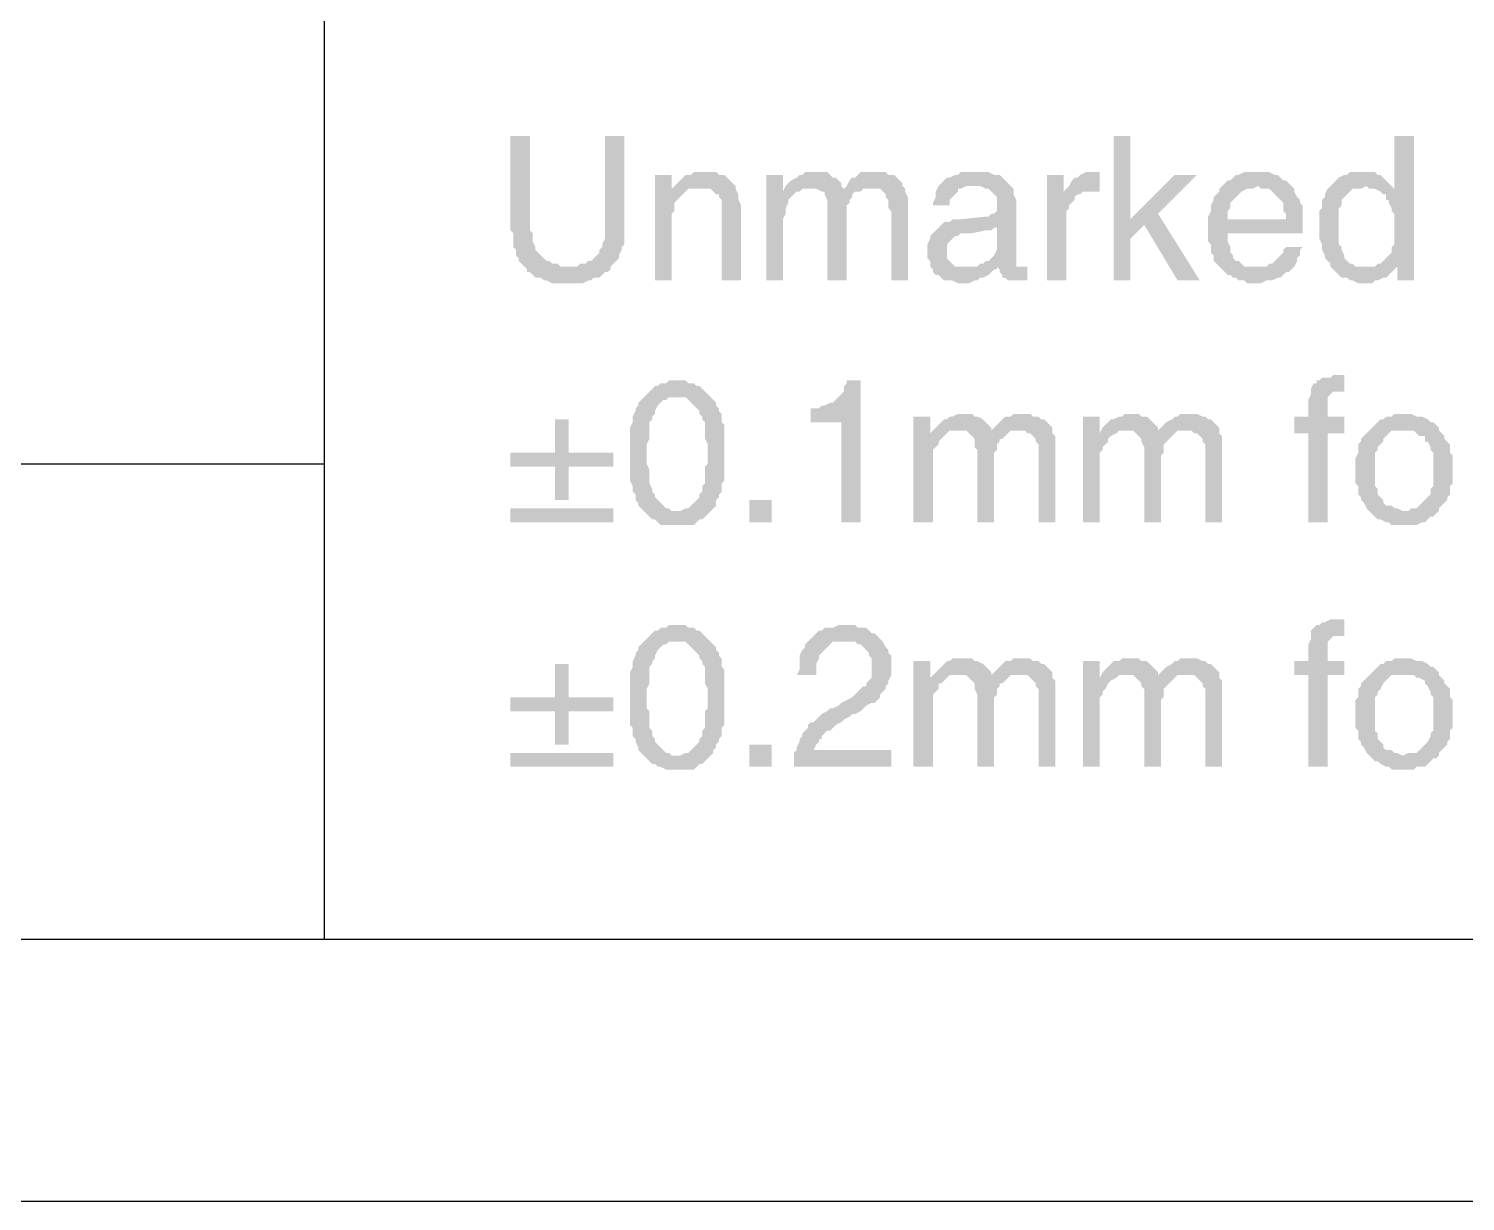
# Model space of a CAD drawing. Header units: millimetres. Extents: x 1233 to 2351, y 1180 to 1535.
# Drawn here: x 2242.26 to 2265.58, y 1237.93 to 1256.97 of the extents above; entities that cross this region are included whole.
import ezdxf

# ---------------------------------------------------------------- set-up
doc = ezdxf.new("R2010")
doc.units = ezdxf.units.MM

msp = doc.modelspace()

# ---------------------------------------------------------------- hatches: boundary and pattern name
at = {"transparency": 33554559}
for points in [[(2250.39236, 1255.22933), (2250.07643, 1255.22933), (2250.07643, 1253.69483), (2250.12156, 1253.6497), (2250.12156, 1253.42404), (2250.1667, 1253.37891), (2250.1667, 1253.28864), (2250.21183, 1253.24351), (2250.21183, 1253.19838), (2250.25696, 1253.15325), (2250.30209, 1253.10811), (2251.02421, 1253.10811), (2250.88881, 1253.10811), (2250.84368, 1253.15325), (2250.75341, 1253.15325), (2250.70828, 1253.19838), (2250.66315, 1253.19838), (2250.61802, 1253.24351), (2250.57289, 1253.28864), (2250.57289, 1253.28864), (2250.52775, 1253.33377), (2250.48262, 1253.37891), (2250.48262, 1253.42404), (2250.43749, 1253.5143), (2250.43749, 1253.6497), (2250.39236, 1253.69483), (2250.39236, 1253.7851)], [(2251.92685, 1255.22933), (2251.61093, 1255.22933), (2251.61093, 1253.55944), (2251.56579, 1253.46917), (2251.56579, 1253.42404), (2251.52066, 1253.37891), (2251.52066, 1253.33377), (2251.47553, 1253.28864), (2251.4304, 1253.24351), (2251.38527, 1253.19838), (2251.34013, 1253.19838), (2251.295, 1253.15325), (2251.20474, 1253.15325), (2251.1596, 1253.10811), (2250.30209, 1253.10811), (2250.34723, 1253.06298), (2250.34723, 1253.01785), (2250.39236, 1253.01785), (2250.43749, 1252.97272), (2250.48262, 1252.92759), (2250.57289, 1252.92759), (2250.61802, 1252.88245), (2250.66315, 1252.88245), (2250.75341, 1252.83732), (2251.24987, 1252.83732), (2251.34013, 1252.88245), (2251.38527, 1252.88245), (2251.4304, 1252.92759), (2251.52066, 1252.92759), (2251.56579, 1252.97272), (2251.61093, 1253.01785), (2251.65606, 1253.01785), (2251.70119, 1253.06298), (2251.70119, 1253.10811), (2251.74632, 1253.15325), (2251.79145, 1253.19838), (2251.83659, 1253.24351), (2251.83659, 1253.28864), (2251.88172, 1253.37891), (2251.88172, 1253.42404), (2251.92685, 1253.46917), (2251.92685, 1253.73996)], [(2260.14091, 1255.22933), (2259.87011, 1255.22933), (2259.87011, 1252.88245), (2260.14091, 1252.88245), (2260.14091, 1253.55944), (2260.36657, 1253.7851), (2260.14091, 1253.87536)], [(2264.74439, 1255.22933), (2264.42846, 1255.22933), (2264.42846, 1254.37181), (2264.2028, 1254.32668), (2264.24793, 1254.28155), (2264.29307, 1254.28155), (2264.29307, 1254.19129), (2264.3382, 1254.19129), (2264.3382, 1254.14615), (2264.38333, 1254.05589), (2264.38333, 1254.01076), (2264.42846, 1253.96563), (2264.42846, 1253.46917), (2264.38333, 1253.42404), (2264.38333, 1253.33377), (2264.3382, 1253.28864), (2264.29307, 1253.24351), (2264.29307, 1253.24351), (2264.24793, 1253.19838), (2264.2028, 1253.15325), (2264.15767, 1253.15325), (2264.4736, 1253.10811), (2264.4736, 1252.88245), (2264.74439, 1252.88245)], [(2253.19055, 1254.64261), (2253.05516, 1254.64261), (2253.01002, 1254.59748), (2252.91976, 1254.59748), (2252.87463, 1254.55234), (2252.82949, 1254.50721), (2252.78436, 1254.46208), (2252.73923, 1254.41695), (2252.6941, 1254.37181), (2252.91976, 1254.32668), (2252.96489, 1254.37181), (2253.14542, 1254.37181), (2253.73214, 1254.41695), (2253.68701, 1254.46208), (2253.64187, 1254.50721), (2253.64187, 1254.50721), (2253.59674, 1254.55234), (2253.55161, 1254.59748), (2253.46134, 1254.59748), (2253.41621, 1254.64261), (2253.28082, 1254.64261)], [(2254.99584, 1254.64261), (2254.86044, 1254.64261), (2254.81531, 1254.59748), (2254.77018, 1254.59748), (2254.72505, 1254.55234), (2254.63478, 1254.50721), (2254.58965, 1254.46208), (2254.54452, 1254.41695), (2254.49938, 1254.32668), (2254.77018, 1254.32668), (2254.81531, 1254.37181), (2254.95071, 1254.37181), (2255.44716, 1254.41695), (2255.44716, 1254.46208), (2255.40203, 1254.50721), (2255.3569, 1254.55234), (2255.31176, 1254.55234), (2255.26663, 1254.59748), (2255.2215, 1254.64261), (2255.0861, 1254.64261)], [(2255.94361, 1254.64261), (2255.76309, 1254.64261), (2255.71795, 1254.59748), (2255.67282, 1254.55234), (2255.62769, 1254.55234), (2255.58256, 1254.50721), (2255.53742, 1254.41695), (2255.49229, 1254.37181), (2255.04097, 1254.37181), (2255.13124, 1254.32668), (2255.17637, 1254.32668), (2255.17637, 1254.28155), (2255.2215, 1254.19129), (2255.2215, 1252.88245), (2255.53742, 1252.88245), (2255.53742, 1253.87536), (2255.53742, 1254.10102), (2255.58256, 1254.14615), (2255.58256, 1254.19129), (2255.62769, 1254.23642), (2255.62769, 1254.28155), (2255.67282, 1254.32668), (2255.76309, 1254.32668), (2255.80822, 1254.37181), (2255.94361, 1254.37181), (2256.44007, 1254.41695), (2256.44007, 1254.46208), (2256.39494, 1254.50721), (2256.39494, 1254.50721), (2256.3498, 1254.55234), (2256.30467, 1254.59748), (2256.21441, 1254.59748), (2256.16928, 1254.64261), (2256.03388, 1254.64261)], [(2257.65864, 1254.64261), (2257.38784, 1254.64261), (2257.34271, 1254.59748), (2257.29758, 1254.59748), (2257.20732, 1254.55234), (2257.16218, 1254.55234), (2257.11705, 1254.50721), (2257.11705, 1254.50721), (2257.07192, 1254.46208), (2257.02679, 1254.41695), (2256.98165, 1254.32668), (2256.98165, 1254.23642), (2256.93652, 1254.14615), (2256.93652, 1254.10102), (2257.20732, 1254.10102), (2257.20732, 1254.19129), (2257.25245, 1254.23642), (2257.29758, 1254.28155), (2257.34271, 1254.32668), (2257.34271, 1254.37181), (2257.38784, 1254.37181), (2257.47811, 1254.41695), (2258.20022, 1254.41695), (2258.15509, 1254.46208), (2258.10996, 1254.50721), (2258.06483, 1254.55234), (2258.01969, 1254.59748), (2257.92943, 1254.59748), (2257.83917, 1254.64261), (2257.70377, 1254.64261)], [(2259.55419, 1254.64261), (2259.41879, 1254.64261), (2259.32853, 1254.59748), (2259.2834, 1254.55234), (2259.23826, 1254.55234), (2259.19313, 1254.50721), (2259.148, 1254.41695), (2259.148, 1254.41695), (2259.10287, 1254.37181), (2259.59932, 1254.32668), (2259.64445, 1254.32668), (2259.64445, 1254.64261), (2259.59932, 1254.64261)], [(2262.21699, 1254.64261), (2261.99133, 1254.64261), (2261.90106, 1254.59748), (2261.85593, 1254.59748), (2261.8108, 1254.55234), (2261.76566, 1254.50721), (2261.72053, 1254.50721), (2261.6754, 1254.46208), (2261.63027, 1254.41695), (2262.21699, 1254.41695), (2262.26212, 1254.37181), (2262.39752, 1254.37181), (2262.44265, 1254.32668), (2262.48778, 1254.28155), (2262.53291, 1254.23642), (2262.53291, 1254.23642), (2262.57804, 1254.19129), (2262.62318, 1254.14615), (2262.62318, 1254.01076), (2262.66831, 1253.96563), (2262.66831, 1253.87536), (2261.40461, 1253.87536), (2261.40461, 1253.5143), (2261.44974, 1253.46917), (2261.44974, 1253.33377), (2261.49487, 1253.28864), (2261.49487, 1253.19838), (2261.54, 1253.15325), (2261.58514, 1253.10811), (2261.63027, 1253.06298), (2261.63027, 1253.06298), (2261.6754, 1253.01785), (2261.72053, 1252.97272), (2261.76566, 1252.97272), (2261.8108, 1252.92759), (2261.85593, 1252.92759), (2261.90106, 1252.88245), (2261.99133, 1252.88245), (2262.03646, 1252.83732), (2262.26212, 1252.83732), (2262.35238, 1252.88245), (2262.44265, 1252.88245), (2262.53291, 1252.92759), (2262.57804, 1252.92759), (2262.62318, 1252.97272), (2262.66831, 1253.01785), (2262.71344, 1253.01785), (2262.75857, 1253.06298), (2262.21699, 1253.10811), (2261.99133, 1253.10811), (2261.94619, 1253.15325), (2261.90106, 1253.19838), (2261.85593, 1253.19838), (2261.8108, 1253.24351), (2261.8108, 1253.28864), (2261.76566, 1253.33377), (2261.76566, 1253.42404), (2261.72053, 1253.5143), (2261.72053, 1253.6497), (2262.9391, 1253.6497), (2262.9391, 1254.10102), (2262.89397, 1254.14615), (2262.89397, 1254.19129), (2262.84884, 1254.23642), (2262.8037, 1254.32668), (2262.8037, 1254.37181), (2262.75857, 1254.41695), (2262.71344, 1254.46208), (2262.66831, 1254.50721), (2262.62318, 1254.50721), (2262.57804, 1254.55234), (2262.53291, 1254.59748), (2262.48778, 1254.59748), (2262.39752, 1254.64261), (2262.26212, 1254.64261)], [(2263.93201, 1254.64261), (2263.70635, 1254.64261), (2263.66122, 1254.59748), (2263.61608, 1254.59748), (2263.52582, 1254.55234), (2263.48069, 1254.50721), (2263.43556, 1254.46208), (2263.39042, 1254.41695), (2263.97714, 1254.41695), (2264.02227, 1254.37181), (2264.11254, 1254.37181), (2264.2028, 1254.32668), (2264.42846, 1254.37181), (2264.42846, 1254.37181), (2264.38333, 1254.41695), (2264.3382, 1254.46208), (2264.29307, 1254.50721), (2264.24793, 1254.55234), (2264.2028, 1254.59748), (2264.15767, 1254.59748), (2264.11254, 1254.64261), (2263.97714, 1254.64261)], [(2252.6941, 1254.59748), (2252.42331, 1254.59748), (2252.42331, 1252.88245), (2252.6941, 1252.88245), (2252.6941, 1253.83023), (2252.6941, 1253.96563), (2252.73923, 1254.01076), (2252.73923, 1254.14615), (2252.78436, 1254.19129), (2252.82949, 1254.23642), (2252.82949, 1254.23642), (2252.87463, 1254.28155), (2252.91976, 1254.32668), (2252.6941, 1254.37181)], [(2253.73214, 1254.41695), (2253.14542, 1254.37181), (2253.32595, 1254.37181), (2253.37108, 1254.32668), (2253.41621, 1254.28155), (2253.46134, 1254.28155), (2253.46134, 1254.23642), (2253.50648, 1254.19129), (2253.50648, 1252.88245), (2253.8224, 1252.88245), (2253.8224, 1254.10102), (2253.77727, 1254.19129), (2253.77727, 1254.28155), (2253.73214, 1254.37181)], [(2254.49938, 1254.59748), (2254.22859, 1254.59748), (2254.22859, 1252.88245), (2254.49938, 1252.88245), (2254.49938, 1253.87536), (2254.54452, 1253.96563), (2254.54452, 1254.05589), (2254.58965, 1254.14615), (2254.58965, 1254.19129), (2254.63478, 1254.23642), (2254.67991, 1254.28155), (2254.72505, 1254.32668), (2254.77018, 1254.32668), (2254.49938, 1254.32668)], [(2256.44007, 1254.41695), (2255.94361, 1254.37181), (2256.07901, 1254.37181), (2256.12414, 1254.32668), (2256.16928, 1254.28155), (2256.16928, 1254.23642), (2256.21441, 1254.19129), (2256.21441, 1254.05589), (2256.25954, 1254.01076), (2256.25954, 1252.88245), (2256.53033, 1252.88245), (2256.53033, 1254.10102), (2256.53033, 1254.23642), (2256.4852, 1254.32668), (2256.4852, 1254.37181)], [(2258.20022, 1254.41695), (2257.6135, 1254.41695), (2257.70377, 1254.41695), (2257.79403, 1254.37181), (2257.83917, 1254.37181), (2257.8843, 1254.32668), (2257.92943, 1254.28155), (2257.97456, 1254.23642), (2257.97456, 1254.01076), (2257.92943, 1253.96563), (2257.8843, 1253.96563), (2257.83917, 1253.92049), (2257.79403, 1253.92049), (2257.38784, 1253.87536), (2257.25245, 1253.87536), (2257.20732, 1253.83023), (2257.11705, 1253.83023), (2257.07192, 1253.7851), (2257.97456, 1253.73996), (2257.97456, 1253.46917), (2257.97456, 1253.37891), (2257.92943, 1253.28864), (2257.8843, 1253.24351), (2257.83917, 1253.19838), (2257.79403, 1253.19838), (2257.7489, 1253.15325), (2257.70377, 1253.15325), (2257.65864, 1253.10811), (2257.43298, 1253.10811), (2256.93652, 1253.06298), (2256.93652, 1253.01785), (2256.98165, 1252.97272), (2257.02679, 1252.97272), (2257.07192, 1252.92759), (2257.11705, 1252.88245), (2257.25245, 1252.88245), (2257.34271, 1252.83732), (2257.52324, 1252.83732), (2257.6135, 1252.88245), (2257.65864, 1252.88245), (2257.70377, 1252.92759), (2257.7489, 1252.92759), (2257.83917, 1252.97272), (2257.8843, 1253.01785), (2257.92943, 1253.06298), (2257.97456, 1253.06298), (2257.97456, 1253.10811), (2258.29049, 1253.10811), (2258.29049, 1254.19129), (2258.24536, 1254.28155), (2258.24536, 1254.37181)], [(2259.05773, 1254.59748), (2258.78694, 1254.59748), (2258.78694, 1252.88245), (2259.10287, 1252.88245), (2259.10287, 1254.01076), (2259.148, 1254.05589), (2259.148, 1254.10102), (2259.19313, 1254.14615), (2259.23826, 1254.19129), (2259.23826, 1254.23642), (2259.2834, 1254.28155), (2259.32853, 1254.28155), (2259.05773, 1254.32668)], [(2259.10287, 1254.37181), (2259.05773, 1254.32668), (2259.32853, 1254.28155), (2259.37366, 1254.32668), (2259.59932, 1254.32668)], [(2261.22408, 1254.59748), (2260.86302, 1254.59748), (2260.14091, 1253.87536), (2260.36657, 1253.7851), (2260.90815, 1252.88245), (2261.26921, 1252.88245), (2260.59223, 1253.96563)], [(2261.63027, 1254.41695), (2261.58514, 1254.37181), (2261.58514, 1254.32668), (2261.54, 1254.28155), (2261.49487, 1254.23642), (2261.49487, 1254.19129), (2261.44974, 1254.10102), (2261.44974, 1254.01076), (2261.40461, 1253.92049), (2261.40461, 1253.87536), (2261.72053, 1253.87536), (2261.72053, 1254.01076), (2261.76566, 1254.05589), (2261.76566, 1254.14615), (2261.8108, 1254.19129), (2261.85593, 1254.23642), (2261.85593, 1254.23642), (2261.90106, 1254.28155), (2261.94619, 1254.32668), (2262.03646, 1254.37181), (2262.12672, 1254.37181), (2262.21699, 1254.41695)], [(2263.39042, 1254.41695), (2263.34529, 1254.37181), (2263.30016, 1254.28155), (2263.30016, 1254.23642), (2263.25503, 1254.19129), (2263.25503, 1254.05589), (2263.20989, 1254.01076), (2263.20989, 1253.55944), (2263.25503, 1253.46917), (2263.25503, 1253.37891), (2263.30016, 1253.28864), (2263.30016, 1253.24351), (2263.34529, 1253.19838), (2263.39042, 1253.15325), (2263.39042, 1253.10811), (2263.43556, 1253.06298), (2263.48069, 1253.01785), (2263.52582, 1252.97272), (2263.57095, 1252.92759), (2263.66122, 1252.92759), (2263.70635, 1252.88245), (2263.75148, 1252.88245), (2263.84174, 1252.83732), (2264.06741, 1252.83732), (2264.11254, 1252.88245), (2264.15767, 1252.88245), (2264.24793, 1252.92759), (2264.29307, 1252.92759), (2264.3382, 1252.97272), (2264.38333, 1253.01785), (2264.42846, 1253.06298), (2263.97714, 1253.10811), (2263.79661, 1253.10811), (2263.75148, 1253.15325), (2263.70635, 1253.15325), (2263.66122, 1253.19838), (2263.61608, 1253.24351), (2263.61608, 1253.28864), (2263.57095, 1253.37891), (2263.57095, 1253.42404), (2263.52582, 1253.46917), (2263.52582, 1254.05589), (2263.57095, 1254.10102), (2263.57095, 1254.19129), (2263.61608, 1254.23642), (2263.61608, 1254.23642), (2263.66122, 1254.28155), (2263.70635, 1254.32668), (2263.75148, 1254.37181), (2263.88688, 1254.37181), (2263.97714, 1254.41695)], [(2257.07192, 1253.7851), (2257.02679, 1253.73996), (2256.98165, 1253.69483), (2256.98165, 1253.69483), (2256.93652, 1253.6497), (2256.89139, 1253.60457), (2256.89139, 1253.55944), (2256.84626, 1253.46917), (2256.84626, 1253.33377), (2256.84626, 1253.24351), (2256.89139, 1253.19838), (2256.89139, 1253.10811), (2256.93652, 1253.06298), (2257.43298, 1253.10811), (2257.29758, 1253.10811), (2257.25245, 1253.15325), (2257.20732, 1253.19838), (2257.16218, 1253.24351), (2257.16218, 1253.46917), (2257.20732, 1253.5143), (2257.25245, 1253.55944), (2257.29758, 1253.60457), (2257.34271, 1253.60457), (2257.38784, 1253.6497), (2257.56837, 1253.6497), (2257.79403, 1253.69483), (2257.8843, 1253.69483), (2257.92943, 1253.73996), (2257.97456, 1253.73996)], [(2262.9391, 1253.42404), (2262.66831, 1253.42404), (2262.62318, 1253.37891), (2262.62318, 1253.33377), (2262.57804, 1253.28864), (2262.53291, 1253.24351), (2262.48778, 1253.19838), (2262.44265, 1253.15325), (2262.39752, 1253.15325), (2262.35238, 1253.10811), (2262.21699, 1253.10811), (2262.75857, 1253.06298), (2262.8037, 1253.10811), (2262.84884, 1253.19838), (2262.84884, 1253.24351), (2262.89397, 1253.28864), (2262.89397, 1253.37891)], [(2258.29049, 1253.10811), (2257.97456, 1253.10811), (2258.01969, 1253.06298), (2258.38075, 1253.10811), (2258.38075, 1253.10811)], [(2258.47102, 1253.10811), (2258.38075, 1253.10811), (2258.01969, 1253.06298), (2258.01969, 1253.01785), (2258.06483, 1252.97272), (2258.06483, 1252.92759), (2258.10996, 1252.92759), (2258.15509, 1252.88245), (2258.47102, 1252.88245)], [(2264.15767, 1253.15325), (2264.11254, 1253.10811), (2263.97714, 1253.10811), (2264.42846, 1253.06298), (2264.4736, 1253.10811)], [(2263.48069, 1251.34796), (2263.43556, 1251.34796), (2263.39042, 1251.30283), (2263.25503, 1251.30283), (2263.20989, 1251.25769), (2263.16476, 1251.25769), (2263.16476, 1251.21256), (2263.11963, 1251.21256), (2263.0745, 1251.1223), (2263.0745, 1251.07717), (2263.61608, 1251.07717), (2263.61608, 1251.34796)], [(2252.78436, 1251.25769), (2252.64897, 1251.25769), (2252.60383, 1251.21256), (2252.51357, 1251.21256), (2252.46844, 1251.16743), (2252.42331, 1251.16743), (2252.37817, 1251.1223), (2252.33304, 1251.07717), (2252.28791, 1251.03203), (2252.24278, 1250.9869), (2252.91976, 1250.9869), (2252.96489, 1250.94177), (2253.01002, 1250.89664), (2253.05516, 1250.85151), (2253.10029, 1250.80637), (2253.14542, 1250.76124), (2253.14542, 1250.71611), (2253.19055, 1250.67098), (2253.19055, 1250.62584), (2253.23568, 1250.58071), (2253.23568, 1250.30992), (2253.28082, 1250.21965), (2253.28082, 1249.90373), (2253.23568, 1249.8586), (2253.23568, 1249.5878), (2253.19055, 1249.54267), (2253.19055, 1249.45241), (2253.14542, 1249.40728), (2253.14542, 1249.36214), (2253.14542, 1249.36214), (2253.10029, 1249.31701), (2253.05516, 1249.27188), (2253.01002, 1249.22675), (2252.96489, 1249.18161), (2252.91976, 1249.18161), (2252.82949, 1249.13648), (2252.24278, 1249.13648), (2252.28791, 1249.09135), (2252.33304, 1249.04622), (2252.37817, 1249.00109), (2252.42331, 1249.00109), (2252.46844, 1248.95595), (2252.51357, 1248.91082), (2253.05516, 1248.91082), (2253.10029, 1248.95595), (2253.14542, 1249.00109), (2253.19055, 1249.00109), (2253.23568, 1249.04622), (2253.28082, 1249.09135), (2253.32595, 1249.13648), (2253.37108, 1249.18161), (2253.37108, 1249.18161), (2253.41621, 1249.22675), (2253.41621, 1249.31701), (2253.46134, 1249.36214), (2253.46134, 1249.40728), (2253.50648, 1249.45241), (2253.50648, 1249.5878), (2253.55161, 1249.63294), (2253.55161, 1250.08426), (2253.55161, 1250.53558), (2253.50648, 1250.58071), (2253.50648, 1250.71611), (2253.46134, 1250.76124), (2253.46134, 1250.80637), (2253.41621, 1250.85151), (2253.41621, 1250.89664), (2253.37108, 1250.94177), (2253.37108, 1250.94177), (2253.32595, 1250.9869), (2253.28082, 1251.03203), (2253.23568, 1251.07717), (2253.19055, 1251.1223), (2253.14542, 1251.16743), (2253.10029, 1251.16743), (2253.05516, 1251.21256), (2252.96489, 1251.21256), (2252.91976, 1251.25769), (2252.82949, 1251.25769)], [(2255.76309, 1251.25769), (2255.53742, 1251.25769), (2255.53742, 1251.21256), (2255.49229, 1251.16743), (2255.49229, 1251.07717), (2255.44716, 1251.03203), (2255.40203, 1250.9869), (2255.3569, 1250.94177), (2255.31176, 1250.89664), (2255.26663, 1250.89664), (2255.17637, 1250.85151), (2255.13124, 1250.85151), (2255.0861, 1250.80637), (2254.95071, 1250.80637), (2254.95071, 1250.58071), (2255.44716, 1250.58071), (2255.44716, 1248.95595), (2255.76309, 1248.95595)], [(2252.24278, 1250.9869), (2252.19764, 1250.94177), (2252.19764, 1250.94177), (2252.15251, 1250.89664), (2252.15251, 1250.85151), (2252.10738, 1250.80637), (2252.10738, 1250.76124), (2252.06225, 1250.67098), (2252.06225, 1250.58071), (2252.01712, 1250.49045), (2252.01712, 1249.63294), (2252.06225, 1249.54267), (2252.06225, 1249.45241), (2252.10738, 1249.40728), (2252.10738, 1249.31701), (2252.15251, 1249.27188), (2252.15251, 1249.22675), (2252.19764, 1249.18161), (2252.24278, 1249.13648), (2252.78436, 1249.13648), (2252.6941, 1249.13648), (2252.64897, 1249.18161), (2252.60383, 1249.18161), (2252.5587, 1249.22675), (2252.51357, 1249.27188), (2252.46844, 1249.31701), (2252.42331, 1249.36214), (2252.42331, 1249.40728), (2252.37817, 1249.45241), (2252.37817, 1249.49754), (2252.33304, 1249.5878), (2252.33304, 1249.81347), (2252.28791, 1249.90373), (2252.28791, 1250.21965), (2252.33304, 1250.30992), (2252.33304, 1250.58071), (2252.37817, 1250.62584), (2252.37817, 1250.67098), (2252.42331, 1250.71611), (2252.42331, 1250.76124), (2252.42331, 1250.76124), (2252.46844, 1250.85151), (2252.51357, 1250.89664), (2252.5587, 1250.94177), (2252.60383, 1250.94177), (2252.64897, 1250.9869), (2252.78436, 1250.9869)], [(2263.0745, 1251.07717), (2263.0745, 1251.03203), (2263.02937, 1250.94177), (2263.02937, 1250.67098), (2262.8037, 1250.67098), (2262.8037, 1250.40018), (2263.02937, 1250.40018), (2263.02937, 1248.95595), (2263.34529, 1248.95595), (2263.34529, 1250.40018), (2263.61608, 1250.40018), (2263.61608, 1250.67098), (2263.34529, 1250.67098), (2263.34529, 1250.9869), (2263.39042, 1251.03203), (2263.39042, 1251.03203), (2263.43556, 1251.07717), (2263.52582, 1251.07717)], [(2256.89139, 1250.67098), (2256.6206, 1250.67098), (2256.6206, 1248.95595), (2256.93652, 1248.95595), (2256.93652, 1250.12939), (2256.98165, 1250.17452), (2257.02679, 1250.21965), (2257.02679, 1250.26479), (2257.07192, 1250.30992), (2257.11705, 1250.35505), (2257.16218, 1250.40018), (2256.89139, 1250.40018)], [(2257.43298, 1250.71611), (2257.34271, 1250.71611), (2257.25245, 1250.67098), (2257.20732, 1250.67098), (2257.16218, 1250.62584), (2257.11705, 1250.62584), (2257.07192, 1250.58071), (2257.02679, 1250.53558), (2256.98165, 1250.49045), (2256.89139, 1250.40018), (2257.16218, 1250.40018), (2257.20732, 1250.44532), (2257.34271, 1250.44532), (2257.8843, 1250.49045), (2257.83917, 1250.53558), (2257.79403, 1250.58071), (2257.79403, 1250.58071), (2257.7489, 1250.62584), (2257.65864, 1250.67098), (2257.6135, 1250.67098), (2257.56837, 1250.71611), (2257.47811, 1250.71611)], [(2258.38075, 1250.71611), (2258.24536, 1250.71611), (2258.20022, 1250.67098), (2258.10996, 1250.67098), (2258.06483, 1250.62584), (2258.01969, 1250.58071), (2257.97456, 1250.53558), (2257.92943, 1250.49045), (2257.8843, 1250.44532), (2257.47811, 1250.44532), (2257.52324, 1250.40018), (2257.56837, 1250.35505), (2257.56837, 1250.35505), (2257.6135, 1250.30992), (2257.6135, 1250.17452), (2257.65864, 1250.12939), (2257.65864, 1248.95595), (2257.92943, 1248.95595), (2257.92943, 1250.08426), (2257.97456, 1250.12939), (2257.97456, 1250.21965), (2258.01969, 1250.26479), (2258.01969, 1250.30992), (2258.06483, 1250.30992), (2258.10996, 1250.35505), (2258.15509, 1250.40018), (2258.20022, 1250.44532), (2258.33562, 1250.44532), (2258.87721, 1250.49045), (2258.83207, 1250.53558), (2258.78694, 1250.58071), (2258.78694, 1250.58071), (2258.74181, 1250.62584), (2258.69668, 1250.62584), (2258.65154, 1250.67098), (2258.56128, 1250.67098), (2258.51615, 1250.71611), (2258.42588, 1250.71611)], [(2259.64445, 1250.67098), (2259.37366, 1250.67098), (2259.37366, 1248.95595), (2259.64445, 1248.95595), (2259.64445, 1250.08426), (2259.68958, 1250.12939), (2259.68958, 1250.17452), (2259.73472, 1250.21965), (2259.77985, 1250.26479), (2259.77985, 1250.30992), (2259.82498, 1250.35505), (2259.91525, 1250.40018), (2259.64445, 1250.40018)], [(2260.14091, 1250.71611), (2260.05064, 1250.71611), (2260.00551, 1250.67098), (2259.96038, 1250.67098), (2259.87011, 1250.62584), (2259.82498, 1250.62584), (2259.77985, 1250.58071), (2259.73472, 1250.53558), (2259.68958, 1250.49045), (2259.64445, 1250.40018), (2259.91525, 1250.40018), (2259.96038, 1250.44532), (2260.09577, 1250.44532), (2260.59223, 1250.49045), (2260.5471, 1250.53558), (2260.50196, 1250.58071), (2260.50196, 1250.58071), (2260.45683, 1250.62584), (2260.4117, 1250.67098), (2260.32144, 1250.67098), (2260.2763, 1250.71611), (2260.23117, 1250.71611)], [(2261.08868, 1250.71611), (2260.95329, 1250.71611), (2260.90815, 1250.67098), (2260.86302, 1250.67098), (2260.81789, 1250.62584), (2260.72762, 1250.58071), (2260.68249, 1250.53558), (2260.63736, 1250.49045), (2260.59223, 1250.44532), (2260.18604, 1250.44532), (2260.23117, 1250.40018), (2260.2763, 1250.35505), (2260.2763, 1250.35505), (2260.32144, 1250.30992), (2260.32144, 1250.26479), (2260.36657, 1250.17452), (2260.36657, 1248.95595), (2260.63736, 1248.95595), (2260.63736, 1250.03913), (2260.68249, 1250.08426), (2260.68249, 1250.21965), (2260.72762, 1250.26479), (2260.77276, 1250.30992), (2260.77276, 1250.30992), (2260.81789, 1250.35505), (2260.86302, 1250.40018), (2260.90815, 1250.44532), (2261.04355, 1250.44532), (2261.58514, 1250.49045), (2261.54, 1250.53558), (2261.49487, 1250.58071), (2261.49487, 1250.58071), (2261.44974, 1250.62584), (2261.40461, 1250.62584), (2261.35948, 1250.67098), (2261.31434, 1250.67098), (2261.22408, 1250.71611), (2261.17895, 1250.71611)], [(2264.56386, 1250.71611), (2264.42846, 1250.71611), (2264.38333, 1250.67098), (2264.29307, 1250.67098), (2264.24793, 1250.62584), (2264.2028, 1250.62584), (2264.15767, 1250.58071), (2264.11254, 1250.53558), (2264.06741, 1250.49045), (2264.02227, 1250.44532), (2264.02227, 1250.44532), (2263.97714, 1250.40018), (2263.93201, 1250.35505), (2263.88688, 1250.30992), (2263.88688, 1250.26479), (2263.84174, 1250.21965), (2263.84174, 1250.08426), (2263.79661, 1249.99399), (2263.79661, 1249.81347), (2263.79661, 1249.5878), (2263.84174, 1249.54267), (2263.84174, 1249.40728), (2263.88688, 1249.36214), (2263.88688, 1249.31701), (2263.93201, 1249.27188), (2263.97714, 1249.18161), (2264.02227, 1249.13648), (2264.56386, 1249.13648), (2264.4736, 1249.18161), (2264.42846, 1249.18161), (2264.38333, 1249.22675), (2264.29307, 1249.22675), (2264.24793, 1249.27188), (2264.24793, 1249.31701), (2264.2028, 1249.36214), (2264.15767, 1249.40728), (2264.15767, 1249.49754), (2264.11254, 1249.54267), (2264.11254, 1250.08426), (2264.15767, 1250.12939), (2264.15767, 1250.17452), (2264.2028, 1250.21965), (2264.24793, 1250.26479), (2264.24793, 1250.30992), (2264.29307, 1250.35505), (2264.3382, 1250.40018), (2264.38333, 1250.44532), (2264.56386, 1250.44532), (2265.15058, 1250.49045), (2265.10545, 1250.53558), (2265.06031, 1250.58071), (2265.01518, 1250.58071), (2264.97005, 1250.62584), (2264.87978, 1250.67098), (2264.78952, 1250.67098), (2264.69926, 1250.71611), (2264.65412, 1250.71611)], [(2251.02421, 1250.62584), (2250.79855, 1250.62584), (2250.79855, 1250.08426), (2250.07643, 1250.08426), (2250.07643, 1249.8586), (2250.79855, 1249.8586), (2250.79855, 1249.31701), (2251.02421, 1249.31701), (2251.02421, 1249.8586), (2251.74632, 1249.8586), (2251.74632, 1250.08426), (2251.02421, 1250.08426)], [(2258.87721, 1250.49045), (2258.33562, 1250.44532), (2258.42588, 1250.44532), (2258.47102, 1250.40018), (2258.51615, 1250.40018), (2258.56128, 1250.35505), (2258.60641, 1250.30992), (2258.60641, 1250.26479), (2258.65154, 1250.21965), (2258.65154, 1248.95595), (2258.92234, 1248.95595), (2258.92234, 1250.35505), (2258.87721, 1250.40018)], [(2261.58514, 1250.49045), (2261.04355, 1250.44532), (2261.13381, 1250.44532), (2261.17895, 1250.40018), (2261.22408, 1250.40018), (2261.26921, 1250.35505), (2261.31434, 1250.30992), (2261.31434, 1250.26479), (2261.35948, 1250.21965), (2261.35948, 1248.95595), (2261.63027, 1248.95595), (2261.63027, 1250.35505), (2261.58514, 1250.40018)], [(2265.15058, 1250.49045), (2264.56386, 1250.44532), (2264.74439, 1250.44532), (2264.78952, 1250.40018), (2264.83465, 1250.35505), (2264.92492, 1250.35505), (2264.92492, 1250.26479), (2264.97005, 1250.26479), (2265.01518, 1250.17452), (2265.01518, 1250.12939), (2265.06031, 1250.08426), (2265.06031, 1249.54267), (2265.01518, 1249.49754), (2265.01518, 1249.40728), (2264.97005, 1249.36214), (2264.92492, 1249.31701), (2264.92492, 1249.31701), (2264.87978, 1249.27188), (2264.83465, 1249.22675), (2264.78952, 1249.18161), (2264.69926, 1249.18161), (2264.65412, 1249.13648), (2264.02227, 1249.13648), (2264.06741, 1249.09135), (2264.11254, 1249.04622), (2264.15767, 1249.00109), (2264.2028, 1249.00109), (2264.29307, 1248.95595), (2264.3382, 1248.95595), (2264.38333, 1248.91082), (2264.78952, 1248.91082), (2264.87978, 1248.95595), (2264.92492, 1248.95595), (2264.97005, 1249.00109), (2265.01518, 1249.04622), (2265.06031, 1249.04622), (2265.10545, 1249.09135), (2265.15058, 1249.13648), (2265.15058, 1249.18161), (2265.19571, 1249.22675), (2265.24084, 1249.27188), (2265.28597, 1249.31701), (2265.28597, 1249.36214), (2265.33111, 1249.40728), (2265.33111, 1249.54267), (2265.37624, 1249.5878), (2265.37624, 1249.81347), (2265.37624, 1250.03913), (2265.33111, 1250.08426), (2265.33111, 1250.21965), (2265.28597, 1250.26479), (2265.24084, 1250.30992), (2265.24084, 1250.35505), (2265.19571, 1250.40018), (2265.15058, 1250.44532)], [(2254.31886, 1248.95595), (2254.31886, 1249.31701), (2253.9578, 1249.31701), (2253.9578, 1248.95595)], [(2251.74632, 1248.95595), (2251.74632, 1249.18161), (2250.07643, 1249.18161), (2250.07643, 1248.95595)], [(2263.48069, 1247.37633), (2263.39042, 1247.37633), (2263.30016, 1247.3312), (2263.25503, 1247.3312), (2263.20989, 1247.28606), (2263.16476, 1247.28606), (2263.11963, 1247.24093), (2263.0745, 1247.1958), (2263.0745, 1247.10553), (2263.61608, 1247.10553), (2263.61608, 1247.37633)], [(2252.78436, 1247.28606), (2252.64897, 1247.28606), (2252.60383, 1247.24093), (2252.51357, 1247.24093), (2252.46844, 1247.1958), (2252.42331, 1247.1958), (2252.37817, 1247.15067), (2252.33304, 1247.10553), (2252.28791, 1247.0604), (2252.24278, 1247.01527), (2252.91976, 1247.01527), (2252.96489, 1246.97014), (2253.01002, 1246.92501), (2253.05516, 1246.87987), (2253.10029, 1246.83474), (2253.14542, 1246.78961), (2253.14542, 1246.74448), (2253.19055, 1246.69935), (2253.19055, 1246.65421), (2253.23568, 1246.60908), (2253.23568, 1246.33829), (2253.28082, 1246.24802), (2253.28082, 1245.9321), (2253.23568, 1245.88697), (2253.23568, 1245.61617), (2253.19055, 1245.57104), (2253.19055, 1245.48078), (2253.14542, 1245.43564), (2253.14542, 1245.39051), (2253.14542, 1245.39051), (2253.10029, 1245.34538), (2253.05516, 1245.30025), (2253.01002, 1245.25512), (2252.96489, 1245.20998), (2252.91976, 1245.20998), (2252.82949, 1245.16485), (2252.24278, 1245.16485), (2252.28791, 1245.11972), (2252.33304, 1245.07459), (2252.37817, 1245.02945), (2252.42331, 1245.02945), (2252.46844, 1244.98432), (2252.51357, 1244.98432), (2252.60383, 1244.93919), (2253.05516, 1244.93919), (2253.10029, 1244.98432), (2253.14542, 1245.02945), (2253.19055, 1245.02945), (2253.23568, 1245.07459), (2253.28082, 1245.11972), (2253.32595, 1245.16485), (2253.37108, 1245.20998), (2253.37108, 1245.25512), (2253.41621, 1245.30025), (2253.41621, 1245.34538), (2253.46134, 1245.39051), (2253.46134, 1245.43564), (2253.50648, 1245.48078), (2253.50648, 1245.61617), (2253.55161, 1245.66131), (2253.55161, 1246.11263), (2253.55161, 1246.56395), (2253.50648, 1246.60908), (2253.50648, 1246.74448), (2253.46134, 1246.78961), (2253.46134, 1246.83474), (2253.41621, 1246.87987), (2253.41621, 1246.92501), (2253.37108, 1246.97014), (2253.37108, 1246.97014), (2253.32595, 1247.01527), (2253.28082, 1247.0604), (2253.23568, 1247.10553), (2253.19055, 1247.15067), (2253.14542, 1247.1958), (2253.10029, 1247.1958), (2253.05516, 1247.24093), (2252.96489, 1247.24093), (2252.91976, 1247.28606), (2252.82949, 1247.28606)], [(2255.53742, 1247.28606), (2255.40203, 1247.28606), (2255.31176, 1247.24093), (2255.17637, 1247.24093), (2255.13124, 1247.1958), (2255.0861, 1247.1958), (2255.04097, 1247.15067), (2254.99584, 1247.10553), (2254.95071, 1247.0604), (2254.95071, 1247.0604), (2254.90557, 1247.01527), (2254.86044, 1246.97014), (2254.86044, 1246.92501), (2254.81531, 1246.87987), (2254.77018, 1246.78961), (2254.77018, 1246.56395), (2254.72505, 1246.47368), (2255.04097, 1246.47368), (2255.04097, 1246.65421), (2255.0861, 1246.74448), (2255.0861, 1246.78961), (2255.13124, 1246.83474), (2255.17637, 1246.87987), (2255.2215, 1246.92501), (2255.26663, 1246.97014), (2255.31176, 1247.01527), (2255.49229, 1247.01527), (2256.07901, 1247.0604), (2256.03388, 1247.10553), (2255.98875, 1247.15067), (2255.94361, 1247.15067), (2255.89848, 1247.1958), (2255.85335, 1247.24093), (2255.71795, 1247.24093), (2255.67282, 1247.28606), (2255.58256, 1247.28606)], [(2252.24278, 1247.01527), (2252.19764, 1246.97014), (2252.19764, 1246.97014), (2252.15251, 1246.92501), (2252.15251, 1246.87987), (2252.10738, 1246.83474), (2252.10738, 1246.78961), (2252.06225, 1246.69935), (2252.06225, 1246.60908), (2252.01712, 1246.51882), (2252.01712, 1245.66131), (2252.06225, 1245.61617), (2252.06225, 1245.48078), (2252.10738, 1245.43564), (2252.10738, 1245.39051), (2252.15251, 1245.30025), (2252.15251, 1245.25512), (2252.19764, 1245.20998), (2252.24278, 1245.16485), (2252.78436, 1245.16485), (2252.6941, 1245.16485), (2252.64897, 1245.20998), (2252.60383, 1245.20998), (2252.5587, 1245.25512), (2252.51357, 1245.30025), (2252.46844, 1245.34538), (2252.42331, 1245.39051), (2252.42331, 1245.43564), (2252.37817, 1245.48078), (2252.37817, 1245.57104), (2252.33304, 1245.61617), (2252.33304, 1245.88697), (2252.28791, 1245.9321), (2252.28791, 1246.24802), (2252.33304, 1246.33829), (2252.33304, 1246.60908), (2252.37817, 1246.65421), (2252.37817, 1246.69935), (2252.42331, 1246.74448), (2252.42331, 1246.78961), (2252.42331, 1246.78961), (2252.46844, 1246.87987), (2252.51357, 1246.92501), (2252.5587, 1246.97014), (2252.60383, 1246.97014), (2252.64897, 1247.01527), (2252.78436, 1247.01527)], [(2256.07901, 1247.0604), (2255.49229, 1247.01527), (2255.67282, 1247.01527), (2255.71795, 1246.97014), (2255.76309, 1246.97014), (2255.80822, 1246.92501), (2255.85335, 1246.87987), (2255.89848, 1246.83474), (2255.89848, 1246.78961), (2255.94361, 1246.74448), (2255.94361, 1246.42855), (2255.89848, 1246.38342), (2255.85335, 1246.33829), (2255.85335, 1246.29316), (2255.80822, 1246.29316), (2255.76309, 1246.24802), (2255.71795, 1246.20289), (2255.67282, 1246.15776), (2255.62769, 1246.11263), (2255.53742, 1246.06749), (2255.53742, 1246.06749), (2255.44716, 1246.02236), (2255.40203, 1245.97723), (2255.31176, 1245.9321), (2255.26663, 1245.9321), (2255.2215, 1245.88697), (2255.13124, 1245.84183), (2255.0861, 1245.7967), (2255.04097, 1245.75157), (2254.99584, 1245.70644), (2254.95071, 1245.70644), (2254.90557, 1245.66131), (2254.90557, 1245.61617), (2254.86044, 1245.57104), (2254.81531, 1245.52591), (2254.81531, 1245.48078), (2254.77018, 1245.43564), (2254.77018, 1245.39051), (2254.72505, 1245.30025), (2254.72505, 1245.25512), (2254.67991, 1245.20998), (2254.67991, 1244.98432), (2256.25954, 1244.98432), (2256.25954, 1245.25512), (2254.99584, 1245.25512), (2255.04097, 1245.34538), (2255.0861, 1245.39051), (2255.0861, 1245.43564), (2255.13124, 1245.43564), (2255.13124, 1245.48078), (2255.17637, 1245.52591), (2255.2215, 1245.57104), (2255.26663, 1245.57104), (2255.31176, 1245.61617), (2255.3569, 1245.66131), (2255.44716, 1245.70644), (2255.49229, 1245.75157), (2255.58256, 1245.7967), (2255.62769, 1245.84183), (2255.67282, 1245.84183), (2255.76309, 1245.88697), (2255.80822, 1245.9321), (2255.85335, 1245.97723), (2255.94361, 1246.02236), (2255.98875, 1246.02236), (2256.03388, 1246.06749), (2256.07901, 1246.11263), (2256.07901, 1246.15776), (2256.12414, 1246.20289), (2256.16928, 1246.24802), (2256.16928, 1246.29316), (2256.21441, 1246.33829), (2256.21441, 1246.38342), (2256.25954, 1246.47368), (2256.25954, 1246.78961), (2256.21441, 1246.83474), (2256.21441, 1246.87987), (2256.16928, 1246.92501), (2256.12414, 1247.01527)], [(2263.0745, 1247.10553), (2263.0745, 1247.0604), (2263.02937, 1246.97014), (2263.02937, 1246.69935), (2262.8037, 1246.69935), (2262.8037, 1246.47368), (2263.02937, 1246.47368), (2263.02937, 1244.98432), (2263.34529, 1244.98432), (2263.34529, 1246.47368), (2263.61608, 1246.47368), (2263.61608, 1246.69935), (2263.34529, 1246.69935), (2263.34529, 1247.01527), (2263.39042, 1247.0604), (2263.39042, 1247.0604), (2263.43556, 1247.10553), (2263.52582, 1247.10553)], [(2256.89139, 1246.69935), (2256.6206, 1246.69935), (2256.6206, 1244.98432), (2256.93652, 1244.98432), (2256.93652, 1246.15776), (2256.98165, 1246.20289), (2257.02679, 1246.24802), (2257.02679, 1246.33829), (2257.07192, 1246.33829), (2257.11705, 1246.38342), (2257.16218, 1246.42855), (2256.89139, 1246.42855)], [(2257.43298, 1246.74448), (2257.25245, 1246.74448), (2257.20732, 1246.69935), (2257.16218, 1246.69935), (2257.11705, 1246.65421), (2257.07192, 1246.60908), (2257.02679, 1246.56395), (2256.98165, 1246.51882), (2256.89139, 1246.42855), (2257.16218, 1246.42855), (2257.20732, 1246.47368), (2257.34271, 1246.47368), (2257.8843, 1246.51882), (2257.83917, 1246.56395), (2257.79403, 1246.60908), (2257.79403, 1246.60908), (2257.7489, 1246.65421), (2257.65864, 1246.69935), (2257.6135, 1246.69935), (2257.56837, 1246.74448), (2257.47811, 1246.74448)], [(2258.38075, 1246.74448), (2258.24536, 1246.74448), (2258.20022, 1246.69935), (2258.10996, 1246.69935), (2258.06483, 1246.65421), (2258.01969, 1246.60908), (2257.97456, 1246.56395), (2257.92943, 1246.51882), (2257.8843, 1246.47368), (2257.47811, 1246.47368), (2257.52324, 1246.42855), (2257.56837, 1246.38342), (2257.56837, 1246.38342), (2257.6135, 1246.33829), (2257.6135, 1246.24802), (2257.65864, 1246.15776), (2257.65864, 1244.98432), (2257.92943, 1244.98432), (2257.92943, 1246.11263), (2257.97456, 1246.15776), (2257.97456, 1246.24802), (2258.01969, 1246.29316), (2258.01969, 1246.33829), (2258.06483, 1246.33829), (2258.10996, 1246.38342), (2258.15509, 1246.42855), (2258.20022, 1246.47368), (2258.33562, 1246.47368), (2258.87721, 1246.51882), (2258.83207, 1246.56395), (2258.78694, 1246.60908), (2258.78694, 1246.60908), (2258.74181, 1246.65421), (2258.69668, 1246.65421), (2258.65154, 1246.69935), (2258.56128, 1246.69935), (2258.51615, 1246.74448), (2258.42588, 1246.74448)], [(2259.64445, 1246.69935), (2259.37366, 1246.69935), (2259.37366, 1244.98432), (2259.64445, 1244.98432), (2259.64445, 1246.11263), (2259.68958, 1246.15776), (2259.68958, 1246.20289), (2259.73472, 1246.24802), (2259.77985, 1246.33829), (2259.77985, 1246.33829), (2259.82498, 1246.38342), (2259.91525, 1246.42855), (2259.64445, 1246.42855)], [(2260.14091, 1246.74448), (2260.00551, 1246.74448), (2259.96038, 1246.69935), (2259.87011, 1246.69935), (2259.82498, 1246.65421), (2259.77985, 1246.60908), (2259.73472, 1246.56395), (2259.68958, 1246.51882), (2259.64445, 1246.42855), (2259.91525, 1246.42855), (2259.96038, 1246.47368), (2260.09577, 1246.47368), (2260.59223, 1246.51882), (2260.5471, 1246.56395), (2260.50196, 1246.60908), (2260.50196, 1246.60908), (2260.45683, 1246.65421), (2260.4117, 1246.69935), (2260.32144, 1246.69935), (2260.2763, 1246.74448), (2260.23117, 1246.74448)], [(2261.08868, 1246.74448), (2260.95329, 1246.74448), (2260.90815, 1246.69935), (2260.86302, 1246.69935), (2260.81789, 1246.65421), (2260.72762, 1246.60908), (2260.68249, 1246.56395), (2260.63736, 1246.51882), (2260.59223, 1246.47368), (2260.18604, 1246.47368), (2260.23117, 1246.42855), (2260.2763, 1246.38342), (2260.2763, 1246.38342), (2260.32144, 1246.33829), (2260.32144, 1246.29316), (2260.36657, 1246.24802), (2260.36657, 1244.98432), (2260.63736, 1244.98432), (2260.63736, 1246.06749), (2260.68249, 1246.11263), (2260.68249, 1246.24802), (2260.72762, 1246.29316), (2260.77276, 1246.33829), (2260.77276, 1246.33829), (2260.81789, 1246.38342), (2260.86302, 1246.42855), (2260.90815, 1246.47368), (2261.04355, 1246.47368), (2261.58514, 1246.51882), (2261.54, 1246.56395), (2261.49487, 1246.60908), (2261.49487, 1246.60908), (2261.44974, 1246.65421), (2261.40461, 1246.65421), (2261.35948, 1246.69935), (2261.31434, 1246.69935), (2261.22408, 1246.74448), (2261.17895, 1246.74448)], [(2264.56386, 1246.74448), (2264.42846, 1246.74448), (2264.38333, 1246.69935), (2264.29307, 1246.69935), (2264.24793, 1246.65421), (2264.2028, 1246.65421), (2264.15767, 1246.60908), (2264.11254, 1246.56395), (2264.06741, 1246.51882), (2264.02227, 1246.47368), (2264.02227, 1246.47368), (2263.97714, 1246.42855), (2263.93201, 1246.38342), (2263.88688, 1246.33829), (2263.88688, 1246.29316), (2263.84174, 1246.24802), (2263.84174, 1246.11263), (2263.79661, 1246.06749), (2263.79661, 1245.84183), (2263.79661, 1245.61617), (2263.84174, 1245.57104), (2263.84174, 1245.43564), (2263.88688, 1245.39051), (2263.88688, 1245.34538), (2263.93201, 1245.30025), (2263.97714, 1245.20998), (2264.02227, 1245.16485), (2264.56386, 1245.16485), (2264.4736, 1245.20998), (2264.42846, 1245.20998), (2264.38333, 1245.25512), (2264.29307, 1245.25512), (2264.24793, 1245.30025), (2264.24793, 1245.34538), (2264.2028, 1245.39051), (2264.15767, 1245.43564), (2264.15767, 1245.52591), (2264.11254, 1245.57104), (2264.11254, 1246.11263), (2264.15767, 1246.15776), (2264.15767, 1246.20289), (2264.2028, 1246.24802), (2264.24793, 1246.33829), (2264.24793, 1246.33829), (2264.29307, 1246.38342), (2264.3382, 1246.42855), (2264.38333, 1246.47368), (2264.56386, 1246.47368), (2265.15058, 1246.51882), (2265.10545, 1246.56395), (2265.06031, 1246.60908), (2265.01518, 1246.60908), (2264.97005, 1246.65421), (2264.87978, 1246.69935), (2264.78952, 1246.69935), (2264.69926, 1246.74448), (2264.65412, 1246.74448)], [(2251.02421, 1246.65421), (2250.79855, 1246.65421), (2250.79855, 1246.11263), (2250.07643, 1246.11263), (2250.07643, 1245.88697), (2250.79855, 1245.88697), (2250.79855, 1245.34538), (2251.02421, 1245.34538), (2251.02421, 1245.88697), (2251.74632, 1245.88697), (2251.74632, 1246.11263), (2251.02421, 1246.11263)], [(2258.87721, 1246.51882), (2258.33562, 1246.47368), (2258.47102, 1246.47368), (2258.51615, 1246.42855), (2258.56128, 1246.38342), (2258.60641, 1246.33829), (2258.60641, 1246.29316), (2258.65154, 1246.24802), (2258.65154, 1244.98432), (2258.92234, 1244.98432), (2258.92234, 1246.20289), (2258.92234, 1246.38342), (2258.87721, 1246.42855)], [(2261.58514, 1246.51882), (2261.04355, 1246.47368), (2261.17895, 1246.47368), (2261.22408, 1246.42855), (2261.26921, 1246.38342), (2261.31434, 1246.33829), (2261.31434, 1246.29316), (2261.35948, 1246.24802), (2261.35948, 1244.98432), (2261.63027, 1244.98432), (2261.63027, 1246.20289), (2261.63027, 1246.38342), (2261.58514, 1246.42855)], [(2265.15058, 1246.51882), (2264.56386, 1246.47368), (2264.74439, 1246.47368), (2264.78952, 1246.42855), (2264.83465, 1246.42855), (2264.92492, 1246.38342), (2264.92492, 1246.33829), (2264.97005, 1246.29316), (2265.01518, 1246.20289), (2265.01518, 1246.15776), (2265.06031, 1246.11263), (2265.06031, 1245.57104), (2265.01518, 1245.52591), (2265.01518, 1245.48078), (2264.97005, 1245.39051), (2264.92492, 1245.34538), (2264.92492, 1245.34538), (2264.87978, 1245.30025), (2264.83465, 1245.25512), (2264.78952, 1245.20998), (2264.65412, 1245.20998), (2264.56386, 1245.16485), (2264.02227, 1245.16485), (2264.06741, 1245.11972), (2264.11254, 1245.07459), (2264.15767, 1245.07459), (2264.2028, 1245.02945), (2264.29307, 1244.98432), (2264.3382, 1244.98432), (2264.38333, 1244.93919), (2264.74439, 1244.93919), (2264.78952, 1244.98432), (2264.92492, 1244.98432), (2264.97005, 1245.02945), (2265.01518, 1245.07459), (2265.06031, 1245.11972), (2265.10545, 1245.11972), (2265.15058, 1245.16485), (2265.15058, 1245.20998), (2265.19571, 1245.25512), (2265.24084, 1245.30025), (2265.28597, 1245.34538), (2265.28597, 1245.39051), (2265.33111, 1245.43564), (2265.33111, 1245.57104), (2265.37624, 1245.61617), (2265.37624, 1245.84183), (2265.37624, 1246.06749), (2265.33111, 1246.11263), (2265.33111, 1246.24802), (2265.28597, 1246.29316), (2265.24084, 1246.33829), (2265.24084, 1246.38342), (2265.19571, 1246.42855), (2265.15058, 1246.47368)], [(2254.31886, 1244.98432), (2254.31886, 1245.34538), (2253.9578, 1245.34538), (2253.9578, 1244.98432)], [(2251.74632, 1244.98432), (2251.74632, 1245.20998), (2250.07643, 1245.20998), (2250.07643, 1244.98432)]]:
    msp.add_hatch(color=256, dxfattribs=at).paths.add_polyline_path(points)

# ---------------------------------------------------------------- linework, layer by layer
msp.add_line((1938.10453, 1242.18613), (2347.36003, 1242.18613))
msp.add_lwpolyline([(2351.39807, 1237.92707), (2351.39807, 1534.92707), (1931.39807, 1534.92707), (1931.39807, 1237.92707)], close=True)
for points in [[(2247.05258, 1272.96627), (2247.05258, 1242.18613)], [(1950.92215, 1249.90373), (2247.05258, 1249.90373)]]:
    msp.add_lwpolyline(points)
for points in [[(2255.44716, 1254.41695), (2254.95071, 1254.37181), (2255.49229, 1254.37181)], [(2257.8843, 1250.49045), (2257.34271, 1250.44532), (2257.8843, 1250.44532)], [(2260.59223, 1250.49045), (2260.09577, 1250.44532), (2260.59223, 1250.44532)], [(2257.8843, 1246.51882), (2257.34271, 1246.47368), (2257.8843, 1246.47368)], [(2260.59223, 1246.51882), (2260.09577, 1246.47368), (2260.59223, 1246.47368)]]:
    msp.add_solid(points, dxfattribs=at)

doc.saveas('drawing.dxf')
